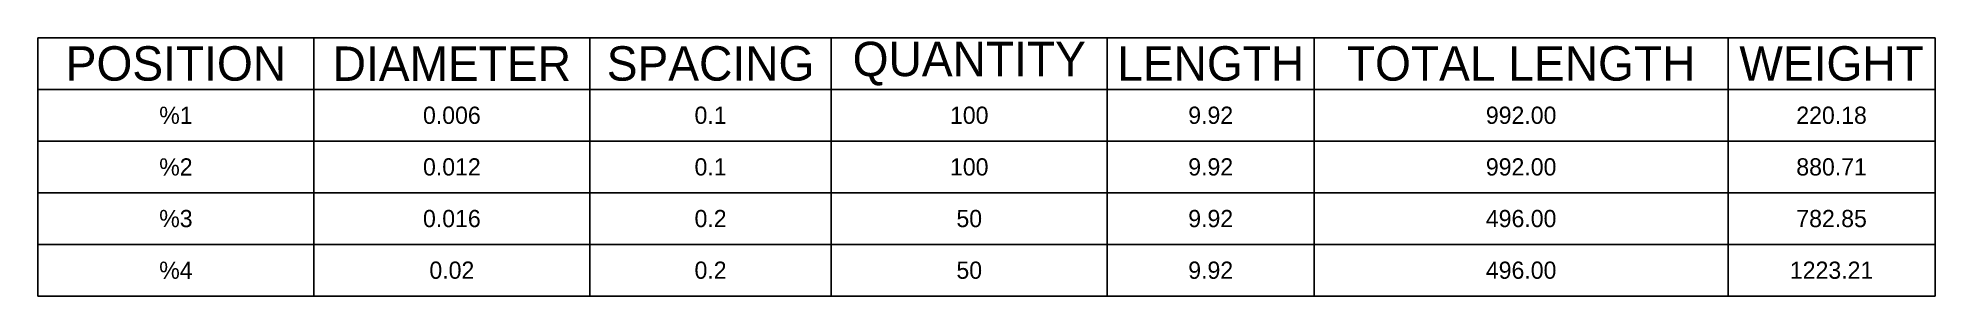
# Model space of a CAD drawing. Header units: metres. Extents: x 10 to 21, y -15 to -13.5.
import ezdxf

# ---------------------------------------------------------------- set-up
doc = ezdxf.new("R2010")
doc.units = ezdxf.units.M

msp = doc.modelspace()

# ---------------------------------------------------------------- linework, layer by layer
for p, q in [((10, -13.5), (21, -13.5)), ((10, -13.8), (10, -13.5)), ((11.6, -13.8), (11.6, -13.5)), ((13.2, -13.8), (13.2, -13.5)), ((14.6, -13.8), (14.6, -13.5)), ((16.2, -13.8), (16.2, -13.5)), ((17.4, -13.8), (17.4, -13.5)), ((19.8, -13.8), (19.8, -13.5)), ((21, -13.8), (21, -13.5)), ((10, -13.8), (21, -13.8)), ((10, -13.8), (21, -13.8)), ((10, -15), (10, -13.8)), ((11.6, -15), (11.6, -13.8)), ((13.2, -15), (13.2, -13.8)), ((14.6, -15), (14.6, -13.8)), ((16.2, -15), (16.2, -13.8)), ((17.4, -15), (17.4, -13.8)), ((19.8, -15), (19.8, -13.8)), ((21, -15), (21, -13.8)), ((10, -14.1), (21, -14.1)), ((10, -14.4), (21, -14.4)), ((10, -14.7), (21, -14.7)), ((10, -15), (21, -15))]:
    msp.add_line(p, q)

# ---------------------------------------------------------------- texts
at = {"attachment_point": 5}
for s, insert, char_height, width in [('QUANTITY', (15.4, -13.65), 0.2, 1.6), ('POSITION', (10.8, -13.65), 0.2, 1.6), ('DIAMETER', (12.4, -13.65), 0.2, 1.6), ('SPACING', (13.9, -13.65), 0.2, 1.4), ('LENGTH', (16.8, -13.65), 0.2, 1.2), ('TOTAL LENGTH', (18.6, -13.65), 0.2, 2.4), ('WEIGHT', (20.4, -13.65), 0.2, 1.2), ('%1', (10.8, -13.95), 0.1, 1.6), ('0.006', (12.4, -13.95), 0.1, 1.6), ('0.1', (13.9, -13.95), 0.1, 1.4), ('100', (15.4, -13.95), 0.1, 1.6), ('9.92', (16.8, -13.95), 0.1, 1.2), ('992.00', (18.6, -13.95), 0.1, 2.4), ('220.18', (20.4, -13.95), 0.1, 1.2), ('%2', (10.8, -14.25), 0.1, 1.6), ('0.012', (12.4, -14.25), 0.1, 1.6), ('0.1', (13.9, -14.25), 0.1, 1.4), ('100', (15.4, -14.25), 0.1, 1.6), ('9.92', (16.8, -14.25), 0.1, 1.2), ('992.00', (18.6, -14.25), 0.1, 2.4), ('880.71', (20.4, -14.25), 0.1, 1.2), ('%3', (10.8, -14.55), 0.1, 1.6), ('0.016', (12.4, -14.55), 0.1, 1.6), ('0.2', (13.9, -14.55), 0.1, 1.4), ('50', (15.4, -14.55), 0.1, 1.6), ('9.92', (16.8, -14.55), 0.1, 1.2), ('496.00', (18.6, -14.55), 0.1, 2.4), ('782.85', (20.4, -14.55), 0.1, 1.2), ('%4', (10.8, -14.85), 0.1, 1.6), ('0.02', (12.4, -14.85), 0.1, 1.6), ('0.2', (13.9, -14.85), 0.1, 1.4), ('50', (15.4, -14.85), 0.1, 1.6), ('9.92', (16.8, -14.85), 0.1, 1.2), ('496.00', (18.6, -14.85), 0.1, 2.4), ('1223.21', (20.4, -14.85), 0.1, 1.2)]:
    msp.add_mtext(s, dxfattribs=dict(at, insert=insert, char_height=char_height, width=width))

doc.saveas('drawing.dxf')
